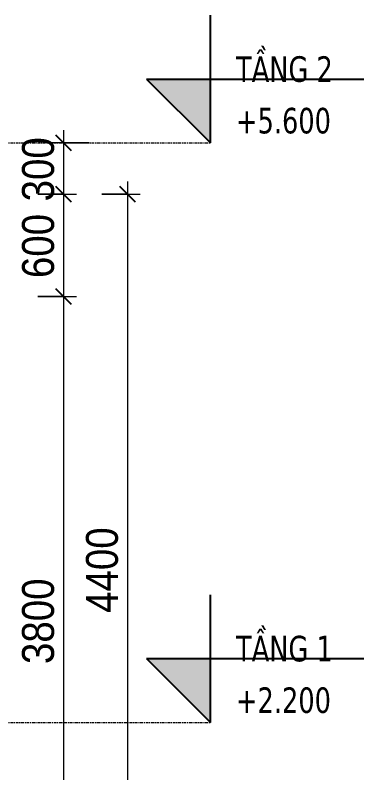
# Model space of a CAD drawing. Header units: millimetres. Extents: x 68650 to 268645, y -2410 to 17645.
# Drawn here: x 199639 to 201684, y 1905 to 6350 of the extents above; entities that cross this region are included whole.
import ezdxf

# ---------------------------------------------------------------- set-up
doc = ezdxf.new("R2010")
doc.units = ezdxf.units.MM
doc.linetypes.add('Centre', pattern=[31.75, 6.35, -4.7625, 15.875, -4.7625])
for name, color, linetype, lineweight in [('A-ANNO-DIMS', 211, 'Continuous', 9), ('A-ANNO-DIMS-75', 211, 'Continuous', 9), ('A-FLOR-LEVL', 51, 'Continuous', 9), ('A-FLOR-LEVL-1', 51, 'Continuous', 25), ('A-FLOR-LEVL-2', 51, 'Centre', 9)]:
    doc.layers.add(name, color=color, linetype=linetype, lineweight=lineweight)
doc.styles.add('Tahoma_B_1', font='tahomabd.ttf', dxfattribs={"width": 0.85, "height": 150})
doc.styles.add('UTM Avo', font='', dxfattribs={"width": 0.9, "height": 187.5})
doc.styles.get('UTM Avo').set_extended_font_data('UTM Avo')
doc.dimstyles.new('1_Dim_chi_tiet_2_5', dxfattribs={"dimscale": 304.8, "dimtxt": 187.368928, "dimasz": 0.295276, "dimexe": 0.246063, "dimexo": 0.0625, "dimgap": 0.024606, "dimtad": 1, "dimdec": 0, "dimrnd": 5, "dimzin": 0, "dimdsep": 46, "dimtxsty": 'UTM Avo', "dimblk1": 'OBLIQUE', "dimblk2": 'OBLIQUE', "dimsah": 1, "dimcen": 0.09, "dimdle": 0.246063, "dimazin": 0, "dimtfac": 1, "dimtdec": 4, "dimtix": 1, "dimtmove": 0, "dimatfit": 3, "dimfxl": 0.492126, "dimfxlon": 1, "dimtvp": 1, "dimtolj": 1, "dimtzin": 0, "dimarcsym": 2})

# ---------------------------------------------------------------- blocks, each defined once
blk = doc.blocks.new('Level - CAO ĐỘ LEVEL-350587-TKCS_NHÀ MÁY PHÁT ĐIỆN - MẶT ĐỨNG 4')
at = {"layer": 'A-FLOR-LEVL'}
blk.add_hatch(color=256, dxfattribs=at).paths.add_polyline_path([(-6028.7, 2575), (-6028.7, 2200), (-6403.7, 2575)])
at = {"layer": 'A-FLOR-LEVL-1'}
for p, q in [((-6028.7, 2200), (-6028.7, 2950)), ((-6403.7, 2575), (-6028.7, 2200)), ((-6403.7, 2575), (-5128.7, 2575))]:
    blk.add_line(p, q, dxfattribs=at)
blk = doc.blocks.new('DIMBLOCK51-TKCS_NHÀ MÁY PHÁT ĐIỆN - MẶT ĐỨNG 4')
at = {"layer": 'A-ANNO-DIMS-75'}
for p, q in [((199922.4, 5675), (199922.4, 5300)), ((200072.4, 5600), (199847.4, 5600)), ((199922.4, 5600), (200072.4, 5600)), ((199772.4, 5300), (199997.4, 5300)), ((199922.4, 5300), (199772.4, 5300))]:
    blk.add_line(p, q, dxfattribs=at)
at = {"layer": 'A-ANNO-DIMS-75', "lineweight": 25}
for p, q in [((199922.4, 5600), (199877.4, 5645)), ((199922.4, 5600), (199967.4, 5555)), ((199922.4, 5300), (199877.4, 5345)), ((199922.4, 5300), (199967.4, 5255))]:
    blk.add_line(p, q, dxfattribs=at)
at = {"layer": 'A-ANNO-DIMS-75', "color": 0, "insert": (199678.8, 5257.4), "char_height": 187.5, "width": 462.177, "attachment_point": 1, "rotation": 90, "line_spacing_factor": 1.110334, "style": 'UTM Avo'}
blk.add_mtext('300', dxfattribs=at)
blk = doc.blocks.new('_Oblique')
at = {"color": 0, "linetype": 'ByBlock', "lineweight": -2}
blk.add_line((-0.5, -0.5), (0.5, 0.5), dxfattribs=at)
blk = doc.blocks.new('DIMBLOCK52-TKCS_NHÀ MÁY PHÁT ĐIỆN - MẶT ĐỨNG 4')
at = {"layer": 'A-ANNO-DIMS-75', "lineweight": 25}
for p, q in [((199922.4, 5300), (199877.4, 5345)), ((199922.4, 5300), (199967.4, 5255)), ((199922.4, 4700), (199877.4, 4745)), ((199922.4, 4700), (199967.4, 4655))]:
    blk.add_line(p, q, dxfattribs=at)
at = {"layer": 'A-ANNO-DIMS-75'}
for p, q in [((199772.4, 5300), (199997.4, 5300)), ((199922.4, 5300), (199772.4, 5300)), ((199922.4, 5300), (199922.4, 4700)), ((199772.4, 4700), (199997.4, 4700)), ((199922.4, 4700), (199772.4, 4700))]:
    blk.add_line(p, q, dxfattribs=at)
at = {"layer": 'A-ANNO-DIMS-75', "color": 0, "insert": (199678.8, 4807.4), "char_height": 187.5, "width": 462.177, "attachment_point": 1, "rotation": 90, "line_spacing_factor": 1.110334, "style": 'UTM Avo'}
blk.add_mtext('600', dxfattribs=at)
blk = doc.blocks.new('DIMBLOCK53-TKCS_NHÀ MÁY PHÁT ĐIỆN - MẶT ĐỨNG 4')
at = {"layer": 'A-ANNO-DIMS-75', "lineweight": 25}
for p, q in [((199922.4, 4700), (199877.4, 4745)), ((199922.4, 4700), (199967.4, 4655)), ((199922.4, 900), (199877.4, 945)), ((199922.4, 900), (199967.4, 855))]:
    blk.add_line(p, q, dxfattribs=at)
at = {"layer": 'A-ANNO-DIMS-75'}
for p, q in [((199772.4, 4700), (199997.4, 4700)), ((199922.4, 4700), (199772.4, 4700)), ((199922.4, 4700), (199922.4, 900)), ((199772.4, 900), (199997.4, 900)), ((199922.4, 900), (199772.4, 900))]:
    blk.add_line(p, q, dxfattribs=at)
at = {"layer": 'A-ANNO-DIMS-75', "color": 0, "insert": (199678.8, 2543.2), "char_height": 187.5, "width": 616.236, "attachment_point": 1, "rotation": 90, "line_spacing_factor": 1.110334, "style": 'UTM Avo'}
blk.add_mtext('3800', dxfattribs=at)
blk = doc.blocks.new('DIMBLOCK55-TKCS_NHÀ MÁY PHÁT ĐIỆN - MẶT ĐỨNG 4')
at = {"layer": 'A-ANNO-DIMS-75', "lineweight": 25}
for p, q in [((200297.4, 5300), (200252.4, 5345)), ((200297.4, 5300), (200342.4, 5255)), ((200297.4, 900), (200252.4, 945)), ((200297.4, 900), (200342.4, 855))]:
    blk.add_line(p, q, dxfattribs=at)
at = {"layer": 'A-ANNO-DIMS-75'}
for p, q in [((200297.4, 5375), (200297.4, 825)), ((200147.4, 5300), (200372.4, 5300)), ((200297.4, 5300), (200147.4, 5300)), ((200147.4, 900), (200372.4, 900)), ((200297.4, 900), (200147.4, 900))]:
    blk.add_line(p, q, dxfattribs=at)
at = {"layer": 'A-ANNO-DIMS-75', "color": 0, "insert": (200053.8, 2843.2), "char_height": 187.5, "width": 616.236, "attachment_point": 1, "rotation": 90, "line_spacing_factor": 1.110334, "style": 'UTM Avo'}
blk.add_mtext('4400', dxfattribs=at)

msp = doc.modelspace()

# ---------------------------------------------------------------- linework, layer by layer
at = {"layer": 'A-FLOR-LEVL-2'}
for p, q in [((189979.1, 5600), (200783.7, 5600)), ((189979.1, 2200), (200783.7, 2200))]:
    msp.add_line(p, q, dxfattribs=at)

# ---------------------------------------------------------------- block references
at = {"layer": 'A-FLOR-LEVL-1'}
for p in [(206812.5, 3400), (206812.5, 0)]:
    msp.add_blockref('Level - CAO ĐỘ LEVEL-350587-TKCS_NHÀ MÁY PHÁT ĐIỆN - MẶT ĐỨNG 4', p, dxfattribs=at)

# ---------------------------------------------------------------- texts
at = {"layer": 'A-FLOR-LEVL', "char_height": 150, "line_spacing_factor": 0.996129, "style": 'Tahoma_B_1'}
for s, insert, width, attachment_point in [('\\pt765,1530,2295,3060,3825,4590,5355,6120,6885,7650,8415,9180,9945,10710,11475,12240,13005,13770,14535,15300,16065,16830,17595,18360,19125,19890,20655,21420,22185,22950,23715,24480;TẦNG 2', (200934.2, 5955.8), 678.937, 7), ('\\pt318.75,637.5,956.25,1275,1593.75,1912.5,2231.25,2550,2868.75,3187.5,3506.25,3825,4143.75,4462.5,4781.25,5100,5418.75,5737.5,6056.25,6375,6693.75,7012.5,7331.25,7650,7968.75,8287.5,8606.25,8925,9243.75,9562.5,9881.25,10200;+5.600', (200934.2, 5806.3), 662.362, 1), ('\\pt765,1530,2295,3060,3825,4590,5355,6120,6885,7650,8415,9180,9945,10710,11475,12240,13005,13770,14535,15300,16065,16830,17595,18360,19125,19890,20655,21420,22185,22950,23715,24480;TẦNG 1', (200934.2, 2555.8), 678.937, 7), ('\\pt318.75,637.5,956.25,1275,1593.75,1912.5,2231.25,2550,2868.75,3187.5,3506.25,3825,4143.75,4462.5,4781.25,5100,5418.75,5737.5,6056.25,6375,6693.75,7012.5,7331.25,7650,7968.75,8287.5,8606.25,8925,9243.75,9562.5,9881.25,10200;+2.200', (200934.2, 2406.3), 662.362, 1)]:
    msp.add_mtext(s, dxfattribs=dict(at, insert=insert, width=width, attachment_point=attachment_point))

# ---------------------------------------------------------------- dimensions: what is measured, and where the dimension line sits
at = {"layer": 'A-ANNO-DIMS'}
for base, p1, p2, override, picture, middle in [((199922.4, 5300), (200072.4, 5600), (199772.4, 5300), {"dimpost": '<>', "dimfxl": 424.264069}, 'DIMBLOCK51-TKCS_NHÀ MÁY PHÁT ĐIỆN - MẶT ĐỨNG 4', (199817.8, 5450)), ((199922.4, 4700), (199772.4, 5300), (199772.4, 4700), {"dimpost": '<>', "dimfxl": 600}, 'DIMBLOCK52-TKCS_NHÀ MÁY PHÁT ĐIỆN - MẶT ĐỨNG 4', (199817.8, 5000)), ((200297.4, 900), (200147.4, 5300), (200147.4, 900), {"dimpost": '<>', "dimfxl": 4400}, 'DIMBLOCK55-TKCS_NHÀ MÁY PHÁT ĐIỆN - MẶT ĐỨNG 4', (200192.8, 3100)), ((199922.4, 900), (199772.4, 4700), (199772.4, 900), {"dimpost": '<>', "dimfxl": 3800}, 'DIMBLOCK53-TKCS_NHÀ MÁY PHÁT ĐIỆN - MẶT ĐỨNG 4', (199817.8, 2800))]:
    dim = msp.add_linear_dim(base=base, p1=p1, p2=p2, angle=90, dimstyle='1_Dim_chi_tiet_2_5', override=override, dxfattribs=at)
    dim.commit()
    dim.dimension.update_dxf_attribs({"geometry": picture, "text_midpoint": middle})

doc.saveas('drawing.dxf')
